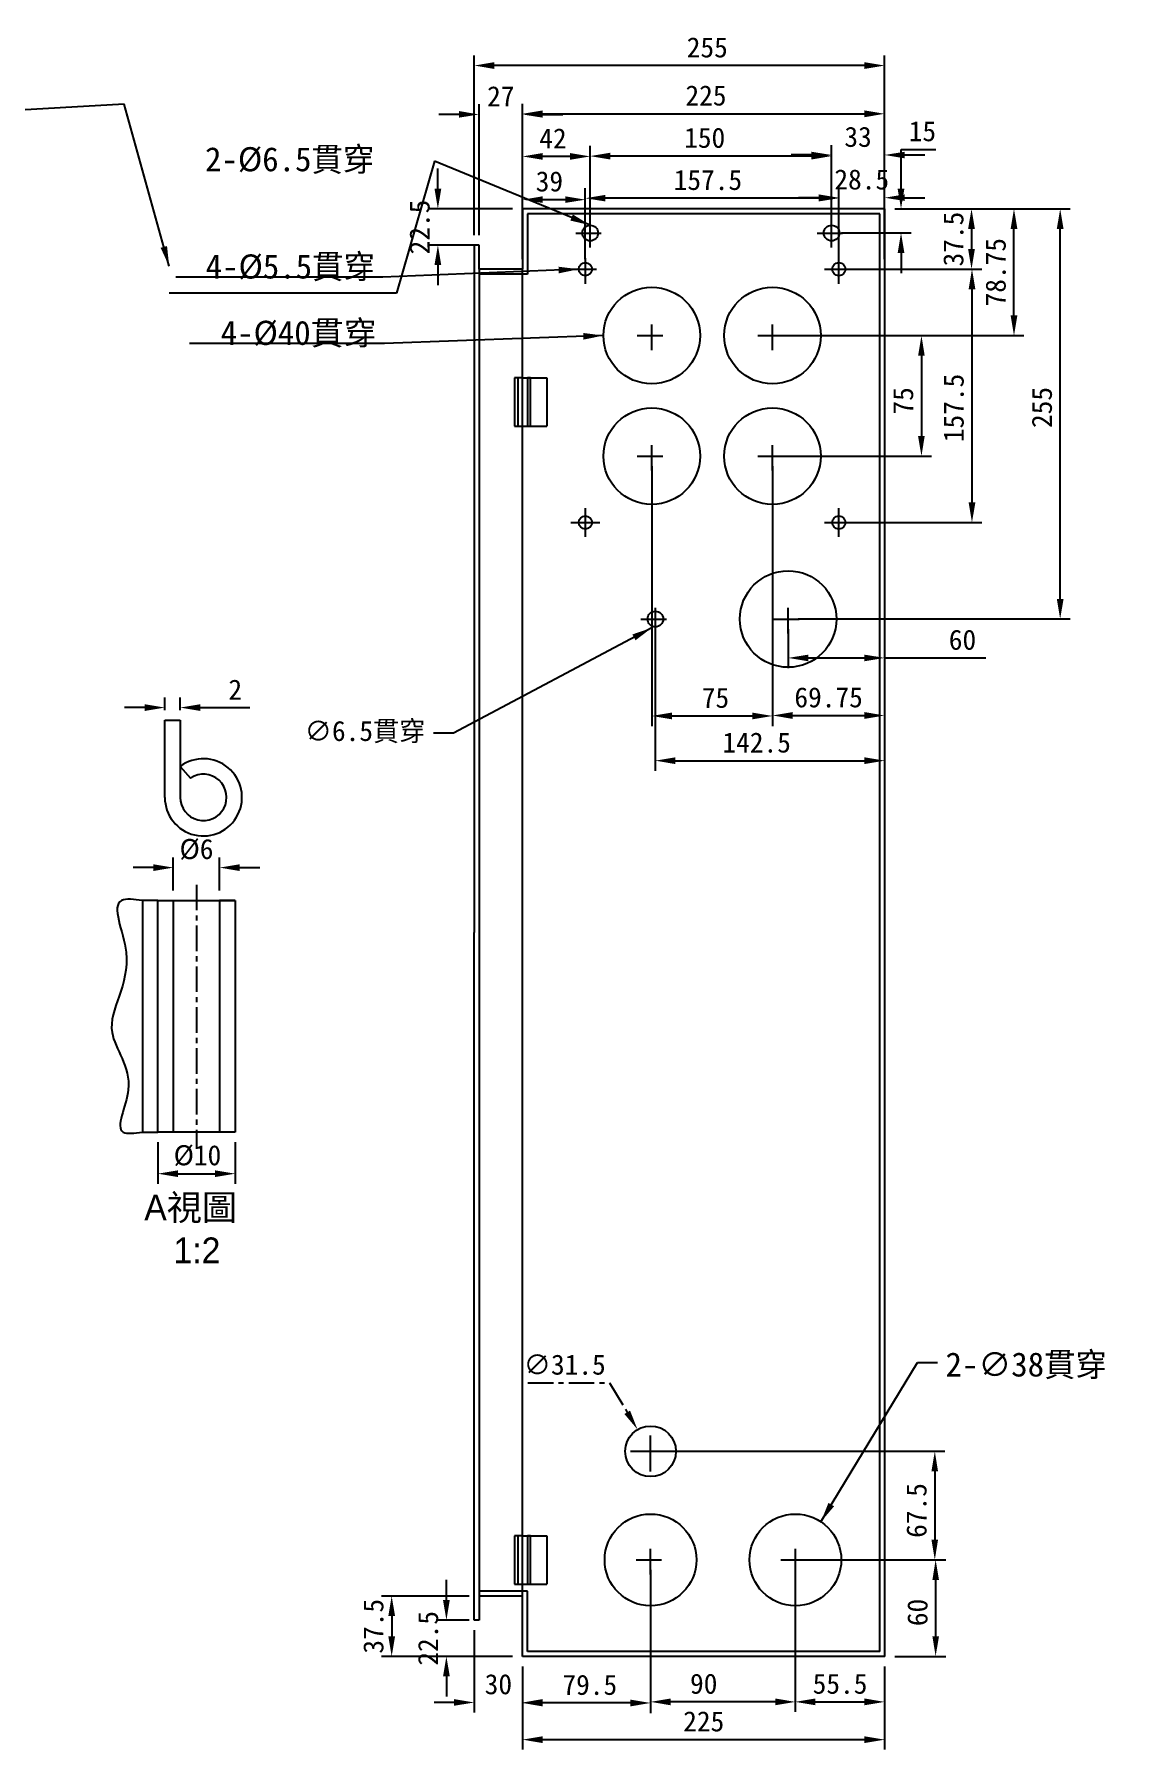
# Model space of a CAD drawing. Header units: millimetres. Extents: x -1656 to 3360, y 254 to 1841.
# Drawn here: x 2675 to 3360, y 269 to 1335 of the extents above; entities that cross this region are included whole.
import ezdxf

# ---------------------------------------------------------------- set-up
doc = ezdxf.new("R2010")
doc.units = ezdxf.units.MM
doc.header["$LTSCALE"] = 0.5
doc.header["$PDMODE"] = 3
doc.linetypes.add('CENTER', pattern=[50.8, 31.75, -6.35, 6.35, -6.35])
for name, color, linetype in [('CEN', 2, 'CENTER'), ('DIM', 1, 'Continuous'), ('STR', 4, 'Continuous'), ('TXT', 3, 'Continuous')]:
    doc.layers.add(name, color=color, linetype=linetype)
doc.dimstyles.new('ISO-25-A', dxfattribs={"dimscale": 0, "dimtxt": 2.5, "dimasz": 2.5, "dimexe": 1.25, "dimexo": 1.25, "dimgap": 1, "dimtad": 1, "dimtoh": 1, "dimdsep": 46, "dimtxsty": 'Standard', "dimcen": 2.5, "dimclrt": 7, "dimadec": 1, "dimazin": 2, "dimtfac": 1, "dimtofl": 0, "dimtmove": 0, "dimatfit": 3, "dimfxl": 1, "dimarcsym": 0})

# ---------------------------------------------------------------- blocks, each defined once
blk = doc.blocks.new('*D91')
at = {"layer": 'Defpoints', "color": 0, "transparency": 16777216}
for p in [(3203.2, 1233.5), (3174.7, 1189.1), (3203.2, 1189.1)]:
    blk.add_point(p, dxfattribs=at)
at = {"layer": 'DIM', "color": 0, "lineweight": -2, "transparency": 16777216}
for p, q in [((3174.7, 1195.3), (3174.7, 1239.8)), ((3203.2, 1195.3), (3203.2, 1239.8)), ((3162.2, 1233.5), (3149.7, 1233.5)), ((3215.7, 1233.5), (3228.2, 1233.5))]:
    blk.add_line(p, q, dxfattribs=at)
at = {"layer": 'DIM', "color": 0, "transparency": 16777216}
for points in [[(3162.2, 1235.6), (3162.2, 1231.5), (3174.7, 1233.5)], [(3215.7, 1235.6), (3215.7, 1231.5), (3203.2, 1233.5)]]:
    blk.add_solid(points, dxfattribs=at)
at = {"layer": 'DIM', "color": 7, "transparency": 16777216, "insert": (3189, 1244.8), "char_height": 12.5, "attachment_point": 5}
blk.add_mtext('28.5', dxfattribs=at)
blk = doc.blocks.new('*D92')
at = {"layer": 'Defpoints', "color": 0, "transparency": 16777216}
for p in [(3017.2, 1233.2), (3017.2, 1189.1), (3174.7, 1189.1)]:
    blk.add_point(p, dxfattribs=at)
at = {"layer": 'DIM', "color": 0, "lineweight": -2, "transparency": 16777216}
for p, q in [((3017.2, 1195.3), (3017.2, 1239.5)), ((3174.7, 1195.3), (3174.7, 1239.5)), ((3162.2, 1233.2), (3029.7, 1233.2))]:
    blk.add_line(p, q, dxfattribs=at)
at = {"layer": 'DIM', "color": 0, "transparency": 16777216}
for points in [[(3029.7, 1235.3), (3029.7, 1231.2), (3017.2, 1233.2)], [(3162.2, 1235.3), (3162.2, 1231.2), (3174.7, 1233.2)]]:
    blk.add_solid(points, dxfattribs=at)
at = {"layer": 'DIM', "color": 7, "transparency": 16777216, "insert": (3093.4, 1244.5), "char_height": 12.5, "attachment_point": 5}
blk.add_mtext('157.5', dxfattribs=at)
blk = doc.blocks.new('*D93')
at = {"layer": 'Defpoints', "color": 0, "transparency": 16777216}
for p in [(2978.2, 1232.3), (2978.2, 1189.1), (3017.2, 1189.1)]:
    blk.add_point(p, dxfattribs=at)
at = {"layer": 'DIM', "color": 0, "lineweight": -2, "transparency": 16777216}
for p, q in [((2978.2, 1195.3), (2978.2, 1238.6)), ((3017.2, 1195.3), (3017.2, 1238.6)), ((3004.7, 1232.3), (2990.7, 1232.3))]:
    blk.add_line(p, q, dxfattribs=at)
at = {"layer": 'DIM', "color": 0, "transparency": 16777216}
for points in [[(2990.7, 1234.4), (2990.7, 1230.3), (2978.2, 1232.3)], [(3004.7, 1234.4), (3004.7, 1230.3), (3017.2, 1232.3)]]:
    blk.add_solid(points, dxfattribs=at)
at = {"layer": 'DIM', "color": 7, "transparency": 16777216, "insert": (2994.9, 1243.6), "char_height": 12.5, "attachment_point": 5}
blk.add_mtext('39', dxfattribs=at)
blk = doc.blocks.new('*D94')
at = {"layer": 'Defpoints', "color": 0, "transparency": 16777216}
for p in [(3203.2, 1260.1), (3170.2, 1211.6), (3203.2, 1211.6)]:
    blk.add_point(p, dxfattribs=at)
at = {"layer": 'DIM', "color": 0, "lineweight": -2, "transparency": 16777216}
for p, q in [((3157.7, 1260.1), (3145.2, 1260.1)), ((3170.2, 1217.8), (3170.2, 1266.3)), ((3203.2, 1217.8), (3203.2, 1266.3)), ((3215.7, 1260.1), (3228.2, 1260.1))]:
    blk.add_line(p, q, dxfattribs=at)
at = {"layer": 'DIM', "color": 0, "transparency": 16777216}
for points in [[(3157.7, 1262.1), (3157.7, 1258), (3170.2, 1260.1)], [(3215.7, 1262.1), (3215.7, 1258), (3203.2, 1260.1)]]:
    blk.add_solid(points, dxfattribs=at)
at = {"layer": 'DIM', "color": 7, "transparency": 16777216, "insert": (3186.7, 1271.3), "char_height": 12.5, "attachment_point": 5}
blk.add_mtext('33', dxfattribs=at)
blk = doc.blocks.new('*D95')
at = {"layer": 'Defpoints', "color": 0, "transparency": 16777216}
for p in [(3020.2, 1259.4), (3020.2, 1211.6), (3170.2, 1211.6)]:
    blk.add_point(p, dxfattribs=at)
at = {"layer": 'DIM', "color": 0, "lineweight": -2, "transparency": 16777216}
for p, q in [((3020.2, 1217.8), (3020.2, 1265.7)), ((3157.7, 1259.4), (3032.7, 1259.4)), ((3170.2, 1217.8), (3170.2, 1265.7))]:
    blk.add_line(p, q, dxfattribs=at)
at = {"layer": 'DIM', "color": 0, "transparency": 16777216}
for points in [[(3032.7, 1261.5), (3032.7, 1257.3), (3020.2, 1259.4)], [(3157.7, 1261.5), (3157.7, 1257.3), (3170.2, 1259.4)]]:
    blk.add_solid(points, dxfattribs=at)
at = {"layer": 'DIM', "color": 7, "transparency": 16777216, "insert": (3091.4, 1270.7), "char_height": 12.5, "attachment_point": 5}
blk.add_mtext('150', dxfattribs=at)
blk = doc.blocks.new('*D64')
at = {"layer": 'Defpoints', "color": 0, "transparency": 16777216}
for p in [(2978.2, 1259.2), (2978.2, 1211.6), (3020.2, 1211.6)]:
    blk.add_point(p, dxfattribs=at)
at = {"layer": 'DIM', "color": 0, "lineweight": -2, "transparency": 16777216}
for p, q in [((2978.2, 1217.8), (2978.2, 1265.4)), ((3007.7, 1259.2), (2990.7, 1259.2)), ((3020.2, 1217.8), (3020.2, 1265.4))]:
    blk.add_line(p, q, dxfattribs=at)
at = {"layer": 'DIM', "color": 0, "transparency": 16777216}
for points in [[(2990.7, 1261.3), (2990.7, 1257.1), (2978.2, 1259.2)], [(3007.7, 1261.3), (3007.7, 1257.1), (3020.2, 1259.2)]]:
    blk.add_solid(points, dxfattribs=at)
at = {"layer": 'DIM', "color": 7, "transparency": 16777216, "insert": (2997.1, 1270.4), "char_height": 12.5, "attachment_point": 5}
blk.add_mtext('42', dxfattribs=at)
blk = doc.blocks.new('*D96')
at = {"layer": 'Defpoints', "color": 0, "transparency": 16777216}
for p in [(3203.2, 1285.7), (2978.2, 1226.6), (3203.2, 1226.6)]:
    blk.add_point(p, dxfattribs=at)
at = {"layer": 'DIM', "color": 0, "lineweight": -2, "transparency": 16777216}
for p, q in [((2978.2, 1232.8), (2978.2, 1292)), ((3203.2, 1232.8), (3203.2, 1292)), ((2990.7, 1285.7), (3190.7, 1285.7))]:
    blk.add_line(p, q, dxfattribs=at)
at = {"layer": 'DIM', "color": 0, "transparency": 16777216}
for points in [[(2990.7, 1287.8), (2990.7, 1283.6), (2978.2, 1285.7)], [(3190.7, 1287.8), (3190.7, 1283.6), (3203.2, 1285.7)]]:
    blk.add_solid(points, dxfattribs=at)
at = {"layer": 'DIM', "color": 7, "transparency": 16777216, "insert": (3092.2, 1297), "char_height": 12.5, "attachment_point": 5}
blk.add_mtext('225', dxfattribs=at)
blk = doc.blocks.new('*D97')
at = {"layer": 'Defpoints', "color": 0, "transparency": 16777216}
for p in [(2978.2, 1285.3), (2978.2, 1226.6), (2951.2, 1204.1)]:
    blk.add_point(p, dxfattribs=at)
at = {"layer": 'DIM', "color": 0, "lineweight": -2, "transparency": 16777216}
for p, q in [((2951.2, 1210.3), (2951.2, 1291.6)), ((2978.2, 1232.8), (2978.2, 1291.6)), ((2938.7, 1285.3), (2926.2, 1285.3)), ((2990.7, 1285.3), (3003.2, 1285.3))]:
    blk.add_line(p, q, dxfattribs=at)
at = {"layer": 'DIM', "color": 0, "transparency": 16777216}
for points in [[(2938.7, 1287.4), (2938.7, 1283.3), (2951.2, 1285.3)], [(2990.7, 1287.4), (2990.7, 1283.3), (2978.2, 1285.3)]]:
    blk.add_solid(points, dxfattribs=at)
at = {"layer": 'DIM', "color": 7, "transparency": 16777216, "insert": (2964.7, 1296.6), "char_height": 12.5, "attachment_point": 5}
blk.add_mtext('27', dxfattribs=at)
blk = doc.blocks.new('*D65')
at = {"layer": 'Defpoints', "color": 0, "transparency": 16777216}
for p in [(2978.2, 1226.6), (2925.6, 1204.1), (2954.3, 1204.1)]:
    blk.add_point(p, dxfattribs=at)
at = {"layer": 'DIM', "color": 0, "lineweight": -2, "transparency": 16777216}
for p, q in [((2925.6, 1239.1), (2925.6, 1251.6)), ((2972, 1226.6), (2919.3, 1226.6)), ((2948, 1204.1), (2919.3, 1204.1)), ((2925.6, 1191.6), (2925.6, 1179.1))]:
    blk.add_line(p, q, dxfattribs=at)
at = {"layer": 'DIM', "color": 0, "transparency": 16777216}
for points in [[(2923.5, 1239.1), (2927.7, 1239.1), (2925.6, 1226.6)], [(2923.5, 1191.6), (2927.7, 1191.6), (2925.6, 1204.1)]]:
    blk.add_solid(points, dxfattribs=at)
at = {"layer": 'DIM', "color": 7, "transparency": 16777216, "insert": (2914.3, 1215.3), "char_height": 12.5, "attachment_point": 5, "rotation": 90}
blk.add_mtext('22.5', dxfattribs=at)
blk = doc.blocks.new('*D66')
at = {"layer": 'Defpoints', "color": 0, "transparency": 16777216}
for p in [(3203.2, 1226.6), (3213.4, 1226.6), (3170.2, 1211.6)]:
    blk.add_point(p, dxfattribs=at)
at = {"layer": 'DIM', "color": 0, "lineweight": -2, "transparency": 16777216}
for p, q in [((3213.4, 1239.1), (3213.4, 1263.5)), ((3213.4, 1263.5), (3235.1, 1263.5)), ((3209.5, 1226.6), (3219.6, 1226.6)), ((3176.5, 1211.6), (3219.6, 1211.6)), ((3213.4, 1199.1), (3213.4, 1186.6))]:
    blk.add_line(p, q, dxfattribs=at)
at = {"layer": 'DIM', "color": 0, "transparency": 16777216}
for points in [[(3211.3, 1239.1), (3215.5, 1239.1), (3213.4, 1226.6)], [(3211.3, 1199.1), (3215.5, 1199.1), (3213.4, 1211.6)]]:
    blk.add_solid(points, dxfattribs=at)
at = {"layer": 'DIM', "color": 7, "transparency": 16777216, "insert": (3226.7, 1274.8), "char_height": 12.5, "attachment_point": 5}
blk.add_mtext('15', dxfattribs=at)
blk = doc.blocks.new('*D67')
at = {"layer": 'Defpoints', "color": 0, "transparency": 16777216}
for p in [(3203.2, 1226.6), (3174.7, 1189.1), (3257.2, 1189.1)]:
    blk.add_point(p, dxfattribs=at)
at = {"layer": 'DIM', "color": 0, "lineweight": -2, "transparency": 16777216}
for p, q in [((3209.5, 1226.6), (3263.5, 1226.6)), ((3257.2, 1214.1), (3257.2, 1201.6)), ((3181, 1189.1), (3263.5, 1189.1))]:
    blk.add_line(p, q, dxfattribs=at)
at = {"layer": 'DIM', "color": 0, "transparency": 16777216}
for points in [[(3255.1, 1214.1), (3259.3, 1214.1), (3257.2, 1226.6)], [(3255.1, 1201.6), (3259.3, 1201.6), (3257.2, 1189.1)]]:
    blk.add_solid(points, dxfattribs=at)
at = {"layer": 'DIM', "color": 7, "transparency": 16777216, "insert": (3246, 1207.8), "char_height": 12.5, "attachment_point": 5, "rotation": 90}
blk.add_mtext('37.5', dxfattribs=at)
blk = doc.blocks.new('*D98')
at = {"layer": 'Defpoints', "color": 0, "transparency": 16777216}
for p in [(3203.2, 1226.6), (3283.6, 1226.6), (3133.5, 1147.8)]:
    blk.add_point(p, dxfattribs=at)
at = {"layer": 'DIM', "color": 0, "lineweight": -2, "transparency": 16777216}
for p, q in [((3209.5, 1226.6), (3289.8, 1226.6)), ((3283.6, 1160.3), (3283.6, 1214.1)), ((3139.7, 1147.8), (3289.8, 1147.8))]:
    blk.add_line(p, q, dxfattribs=at)
at = {"layer": 'DIM', "color": 0, "transparency": 16777216}
for points in [[(3281.5, 1214.1), (3285.7, 1214.1), (3283.6, 1226.6)], [(3281.5, 1160.3), (3285.7, 1160.3), (3283.6, 1147.8)]]:
    blk.add_solid(points, dxfattribs=at)
at = {"layer": 'DIM', "color": 7, "transparency": 16777216, "insert": (3272.3, 1187.2), "char_height": 12.5, "attachment_point": 5, "rotation": 90}
blk.add_mtext('78.75', dxfattribs=at)
blk = doc.blocks.new('*D99')
at = {"layer": 'Defpoints', "color": 0, "transparency": 16777216}
for p in [(3174.7, 1189.1), (3174.7, 1031.6), (3257.5, 1031.6)]:
    blk.add_point(p, dxfattribs=at)
at = {"layer": 'DIM', "color": 0, "lineweight": -2, "transparency": 16777216}
for p, q in [((3181, 1189.1), (3263.7, 1189.1)), ((3257.5, 1176.6), (3257.5, 1044.1)), ((3181, 1031.6), (3263.7, 1031.6))]:
    blk.add_line(p, q, dxfattribs=at)
at = {"layer": 'DIM', "color": 0, "transparency": 16777216}
for points in [[(3255.4, 1176.6), (3259.6, 1176.6), (3257.5, 1189.1)], [(3255.4, 1044.1), (3259.6, 1044.1), (3257.5, 1031.6)]]:
    blk.add_solid(points, dxfattribs=at)
at = {"layer": 'DIM', "color": 7, "transparency": 16777216, "insert": (3246.2, 1102.8), "char_height": 12.5, "attachment_point": 5, "rotation": 90}
blk.add_mtext('157.5', dxfattribs=at)
blk = doc.blocks.new('*D100')
at = {"layer": 'Defpoints', "color": 0, "transparency": 16777216}
for p in [(3203.2, 1226.6), (3312.3, 1226.6), (3143.2, 971.6)]:
    blk.add_point(p, dxfattribs=at)
at = {"layer": 'DIM', "color": 0, "lineweight": -2, "transparency": 16777216}
for p, q in [((3209.5, 1226.6), (3318.5, 1226.6)), ((3312.3, 984.1), (3312.3, 1214.1)), ((3149.5, 971.6), (3318.5, 971.6))]:
    blk.add_line(p, q, dxfattribs=at)
at = {"layer": 'DIM', "color": 0, "transparency": 16777216}
for points in [[(3310.2, 1214.1), (3314.4, 1214.1), (3312.3, 1226.6)], [(3310.2, 984.1), (3314.4, 984.1), (3312.3, 971.6)]]:
    blk.add_solid(points, dxfattribs=at)
at = {"layer": 'DIM', "color": 7, "transparency": 16777216, "insert": (3301, 1103.1), "char_height": 12.5, "attachment_point": 5, "rotation": 90}
blk.add_mtext('255', dxfattribs=at)
blk = doc.blocks.new('*D101')
at = {"layer": 'Defpoints', "color": 0, "transparency": 16777216}
for p in [(3133.5, 1147.8), (3133.5, 1072.8), (3226.1, 1072.8)]:
    blk.add_point(p, dxfattribs=at)
at = {"layer": 'DIM', "color": 0, "lineweight": -2, "transparency": 16777216}
for p, q in [((3139.7, 1147.8), (3232.3, 1147.8)), ((3226.1, 1135.3), (3226.1, 1085.3)), ((3139.7, 1072.8), (3232.3, 1072.8))]:
    blk.add_line(p, q, dxfattribs=at)
at = {"layer": 'DIM', "color": 0, "transparency": 16777216}
for points in [[(3224, 1135.3), (3228.1, 1135.3), (3226.1, 1147.8)], [(3224, 1085.3), (3228.1, 1085.3), (3226.1, 1072.8)]]:
    blk.add_solid(points, dxfattribs=at)
at = {"layer": 'DIM', "color": 7, "transparency": 16777216, "insert": (3214.8, 1107.2), "char_height": 12.5, "attachment_point": 5, "rotation": 90}
blk.add_mtext('75', dxfattribs=at)
blk = doc.blocks.new('*D102')
at = {"layer": 'Defpoints', "color": 0, "transparency": 16777216}
for p in [(3058.5, 1072.8), (3133.5, 1072.8), (3133.5, 911.3)]:
    blk.add_point(p, dxfattribs=at)
at = {"layer": 'DIM', "color": 0, "lineweight": -2, "transparency": 16777216}
for p, q in [((3058.5, 1066.6), (3058.5, 905)), ((3133.5, 1066.6), (3133.5, 905)), ((3071, 911.3), (3121, 911.3))]:
    blk.add_line(p, q, dxfattribs=at)
at = {"layer": 'DIM', "color": 0, "transparency": 16777216}
for points in [[(3071, 913.4), (3071, 909.2), (3058.5, 911.3)], [(3121, 913.4), (3121, 909.2), (3133.5, 911.3)]]:
    blk.add_solid(points, dxfattribs=at)
at = {"layer": 'DIM', "color": 7, "transparency": 16777216, "insert": (3098.1, 922.5), "char_height": 12.5, "attachment_point": 5}
blk.add_mtext('75', dxfattribs=at)
blk = doc.blocks.new('*D68')
at = {"layer": 'Defpoints', "color": 0, "transparency": 16777216}
for p in [(3133.5, 1072.8), (3203.2, 1072.8), (3203.2, 911.6)]:
    blk.add_point(p, dxfattribs=at)
at = {"layer": 'DIM', "color": 0, "lineweight": -2, "transparency": 16777216}
for p, q in [((3133.5, 1066.6), (3133.5, 905.3)), ((3203.2, 1066.6), (3203.2, 905.3)), ((3146, 911.6), (3190.7, 911.6))]:
    blk.add_line(p, q, dxfattribs=at)
at = {"layer": 'DIM', "color": 0, "transparency": 16777216}
for points in [[(3146, 913.7), (3146, 909.5), (3133.5, 911.6)], [(3190.7, 913.7), (3190.7, 909.5), (3203.2, 911.6)]]:
    blk.add_solid(points, dxfattribs=at)
at = {"layer": 'DIM', "color": 7, "transparency": 16777216, "insert": (3168.4, 922.8), "char_height": 12.5, "attachment_point": 5}
blk.add_mtext('69.75', dxfattribs=at)
blk = doc.blocks.new('*D103')
at = {"layer": 'Defpoints', "color": 0, "transparency": 16777216}
for p in [(3060.7, 971.6), (3203.2, 971.6), (3203.2, 883.5)]:
    blk.add_point(p, dxfattribs=at)
at = {"layer": 'DIM', "color": 0, "lineweight": -2, "transparency": 16777216}
for p, q in [((3060.7, 965.3), (3060.7, 877.2)), ((3203.2, 965.3), (3203.2, 877.2)), ((3073.2, 883.5), (3190.7, 883.5))]:
    blk.add_line(p, q, dxfattribs=at)
at = {"layer": 'DIM', "color": 0, "transparency": 16777216}
for points in [[(3073.2, 885.6), (3073.2, 881.4), (3060.7, 883.5)], [(3190.7, 885.6), (3190.7, 881.4), (3203.2, 883.5)]]:
    blk.add_solid(points, dxfattribs=at)
at = {"layer": 'DIM', "color": 7, "transparency": 16777216, "insert": (3123.7, 894.7), "char_height": 12.5, "attachment_point": 5}
blk.add_mtext('142.5', dxfattribs=at)
blk = doc.blocks.new('*D69')
at = {"layer": 'Defpoints', "color": 0, "transparency": 16777216}
for p in [(3143.2, 971.6), (3203.2, 971.6), (3203.2, 947.4)]:
    blk.add_point(p, dxfattribs=at)
at = {"layer": 'DIM', "color": 0, "lineweight": -2, "transparency": 16777216}
for p, q in [((3143.2, 965.3), (3143.2, 941.1)), ((3203.2, 965.3), (3203.2, 941.1)), ((3155.7, 947.4), (3190.7, 947.4)), ((3203.2, 947.4), (3266, 947.4))]:
    blk.add_line(p, q, dxfattribs=at)
at = {"layer": 'DIM', "color": 0, "transparency": 16777216}
for points in [[(3155.7, 949.4), (3155.7, 945.3), (3143.2, 947.4)], [(3190.7, 949.4), (3190.7, 945.3), (3203.2, 947.4)]]:
    blk.add_solid(points, dxfattribs=at)
at = {"layer": 'DIM', "color": 7, "transparency": 16777216, "insert": (3251.6, 958.6), "char_height": 12.5, "attachment_point": 5}
blk.add_mtext('60', dxfattribs=at)
blk = doc.blocks.new('*D104')
at = {"layer": 'Defpoints', "color": 0, "transparency": 16777216}
for p in [(3147.7, 386.6), (3203.2, 326.6), (3203.2, 298.3)]:
    blk.add_point(p, dxfattribs=at)
at = {"layer": 'DIM', "color": 0, "lineweight": -2, "transparency": 16777216}
for p, q in [((3147.7, 380.3), (3147.7, 292)), ((3203.2, 320.3), (3203.2, 292)), ((3160.2, 298.3), (3190.7, 298.3))]:
    blk.add_line(p, q, dxfattribs=at)
at = {"layer": 'DIM', "color": 0, "transparency": 16777216}
for points in [[(3160.2, 300.4), (3160.2, 296.2), (3147.7, 298.3)], [(3190.7, 300.4), (3190.7, 296.2), (3203.2, 298.3)]]:
    blk.add_solid(points, dxfattribs=at)
at = {"layer": 'DIM', "color": 7, "transparency": 16777216, "insert": (3175.5, 309.5), "char_height": 12.5, "attachment_point": 5}
blk.add_mtext('55.5', dxfattribs=at)
blk = doc.blocks.new('*D105')
at = {"layer": 'Defpoints', "color": 0, "transparency": 16777216}
for p in [(3057.7, 386.6), (3147.7, 386.6), (3057.7, 298.3)]:
    blk.add_point(p, dxfattribs=at)
at = {"layer": 'DIM', "color": 0, "lineweight": -2, "transparency": 16777216}
for p, q in [((3057.7, 380.3), (3057.7, 292)), ((3147.7, 380.3), (3147.7, 292)), ((3135.2, 298.3), (3070.2, 298.3))]:
    blk.add_line(p, q, dxfattribs=at)
at = {"layer": 'DIM', "color": 0, "transparency": 16777216}
for points in [[(3070.2, 300.4), (3070.2, 296.2), (3057.7, 298.3)], [(3135.2, 300.4), (3135.2, 296.2), (3147.7, 298.3)]]:
    blk.add_solid(points, dxfattribs=at)
at = {"layer": 'DIM', "color": 7, "transparency": 16777216, "insert": (3090.8, 309.5), "char_height": 12.5, "attachment_point": 5}
blk.add_mtext('90', dxfattribs=at)
blk = doc.blocks.new('*D106')
at = {"layer": 'Defpoints', "color": 0, "transparency": 16777216}
for p in [(3057.7, 386.6), (2978.2, 326.6), (2978.2, 297.6)]:
    blk.add_point(p, dxfattribs=at)
at = {"layer": 'DIM', "color": 0, "lineweight": -2, "transparency": 16777216}
for p, q in [((3057.7, 380.3), (3057.7, 291.3)), ((2978.2, 320.3), (2978.2, 291.3)), ((3045.2, 297.6), (2990.7, 297.6))]:
    blk.add_line(p, q, dxfattribs=at)
at = {"layer": 'DIM', "color": 0, "transparency": 16777216}
for points in [[(2990.7, 299.7), (2990.7, 295.5), (2978.2, 297.6)], [(3045.2, 299.7), (3045.2, 295.5), (3057.7, 297.6)]]:
    blk.add_solid(points, dxfattribs=at)
at = {"layer": 'DIM', "color": 7, "transparency": 16777216, "insert": (3020, 308.8), "char_height": 12.5, "attachment_point": 5}
blk.add_mtext('79.5', dxfattribs=at)
blk = doc.blocks.new('*D70')
at = {"layer": 'Defpoints', "color": 0, "transparency": 16777216}
for p in [(2978.2, 326.6), (3203.2, 326.6), (3203.2, 274.8)]:
    blk.add_point(p, dxfattribs=at)
at = {"layer": 'DIM', "color": 0, "lineweight": -2, "transparency": 16777216}
for p, q in [((2978.2, 320.3), (2978.2, 268.6)), ((3203.2, 320.3), (3203.2, 268.6)), ((2990.7, 274.8), (3190.7, 274.8))]:
    blk.add_line(p, q, dxfattribs=at)
at = {"layer": 'DIM', "color": 0, "transparency": 16777216}
for points in [[(2990.7, 276.9), (2990.7, 272.7), (2978.2, 274.8)], [(3190.7, 276.9), (3190.7, 272.7), (3203.2, 274.8)]]:
    blk.add_solid(points, dxfattribs=at)
at = {"layer": 'DIM', "color": 7, "transparency": 16777216, "insert": (3090.8, 286.1), "char_height": 12.5, "attachment_point": 5}
blk.add_mtext('225', dxfattribs=at)
blk = doc.blocks.new('*D107')
at = {"layer": 'Defpoints', "color": 0, "transparency": 16777216}
for p in [(2948.2, 1315.7), (3203.2, 1226.6), (2948.2, 1204.1)]:
    blk.add_point(p, dxfattribs=at)
at = {"layer": 'DIM', "color": 0, "lineweight": -2, "transparency": 16777216}
for p, q in [((2948.2, 1210.3), (2948.2, 1321.9)), ((3190.7, 1315.7), (2960.7, 1315.7)), ((3203.2, 1232.8), (3203.2, 1321.9))]:
    blk.add_line(p, q, dxfattribs=at)
at = {"layer": 'DIM', "color": 0, "transparency": 16777216}
for points in [[(2960.7, 1317.8), (2960.7, 1313.6), (2948.2, 1315.7)], [(3190.7, 1317.8), (3190.7, 1313.6), (3203.2, 1315.7)]]:
    blk.add_solid(points, dxfattribs=at)
at = {"layer": 'DIM', "color": 7, "transparency": 16777216, "insert": (3093, 1326.9), "char_height": 12.5, "attachment_point": 5}
blk.add_mtext('255', dxfattribs=at)
blk = doc.blocks.new('*D108')
at = {"layer": 'Defpoints', "color": 0, "transparency": 16777216}
for p in [(2951.2, 349.1), (2930.9, 326.6), (2978.2, 326.6)]:
    blk.add_point(p, dxfattribs=at)
at = {"layer": 'DIM', "color": 0, "lineweight": -2, "transparency": 16777216}
for p, q in [((2930.9, 361.6), (2930.9, 374.1)), ((2945, 349.1), (2924.6, 349.1)), ((2972, 326.6), (2924.6, 326.6)), ((2930.9, 314.1), (2930.9, 301.6))]:
    blk.add_line(p, q, dxfattribs=at)
at = {"layer": 'DIM', "color": 0, "transparency": 16777216}
for points in [[(2928.8, 361.6), (2933, 361.6), (2930.9, 349.1)], [(2928.8, 314.1), (2933, 314.1), (2930.9, 326.6)]]:
    blk.add_solid(points, dxfattribs=at)
at = {"layer": 'DIM', "color": 7, "transparency": 16777216, "insert": (2919.6, 337.8), "char_height": 12.5, "attachment_point": 5, "rotation": 90}
blk.add_mtext('22.5', dxfattribs=at)
blk = doc.blocks.new('*D109')
at = {"layer": 'Defpoints', "color": 0, "transparency": 16777216}
for p in [(2951.2, 364.1), (2896.9, 326.6), (2978.2, 326.6)]:
    blk.add_point(p, dxfattribs=at)
at = {"layer": 'DIM', "color": 0, "lineweight": -2, "transparency": 16777216}
for p, q in [((2945, 364.1), (2890.6, 364.1)), ((2896.9, 351.6), (2896.9, 339.1)), ((2972, 326.6), (2890.6, 326.6))]:
    blk.add_line(p, q, dxfattribs=at)
at = {"layer": 'DIM', "color": 0, "transparency": 16777216}
for points in [[(2894.8, 351.6), (2899, 351.6), (2896.9, 364.1)], [(2894.8, 339.1), (2899, 339.1), (2896.9, 326.6)]]:
    blk.add_solid(points, dxfattribs=at)
at = {"layer": 'DIM', "color": 7, "transparency": 16777216, "insert": (2885.6, 345.3), "char_height": 12.5, "attachment_point": 5, "rotation": 90}
blk.add_mtext('37.5', dxfattribs=at)
blk = doc.blocks.new('*D110')
at = {"layer": 'Defpoints', "color": 0, "transparency": 16777216}
for p in [(2948.2, 349.1), (2978.2, 326.6), (2978.2, 297.9)]:
    blk.add_point(p, dxfattribs=at)
at = {"layer": 'DIM', "color": 0, "lineweight": -2, "transparency": 16777216}
for p, q in [((2948.2, 342.8), (2948.2, 291.7)), ((2978.2, 320.3), (2978.2, 291.7)), ((2935.7, 297.9), (2923.2, 297.9)), ((2990.7, 297.9), (3003.2, 297.9))]:
    blk.add_line(p, q, dxfattribs=at)
at = {"layer": 'DIM', "color": 0, "transparency": 16777216}
for points in [[(2935.7, 300), (2935.7, 295.9), (2948.2, 297.9)], [(2990.7, 300), (2990.7, 295.9), (2978.2, 297.9)]]:
    blk.add_solid(points, dxfattribs=at)
at = {"layer": 'DIM', "color": 7, "transparency": 16777216, "insert": (2963.2, 309.2), "char_height": 12.5, "attachment_point": 5}
blk.add_mtext('30', dxfattribs=at)
blk = doc.blocks.new('*D71')
at = {"layer": 'Defpoints', "color": 0, "transparency": 16777216}
for p in [(3147.7, 386.6), (3203.2, 326.6), (3234.9, 326.6)]:
    blk.add_point(p, dxfattribs=at)
at = {"layer": 'DIM', "color": 0, "lineweight": -2, "transparency": 16777216}
for p, q in [((3154, 386.6), (3241.2, 386.6)), ((3234.9, 374.1), (3234.9, 339.1)), ((3209.5, 326.6), (3241.2, 326.6))]:
    blk.add_line(p, q, dxfattribs=at)
at = {"layer": 'DIM', "color": 0, "transparency": 16777216}
for points in [[(3232.9, 374.1), (3237, 374.1), (3234.9, 386.6)], [(3232.9, 339.1), (3237, 339.1), (3234.9, 326.6)]]:
    blk.add_solid(points, dxfattribs=at)
at = {"layer": 'DIM', "color": 7, "transparency": 16777216, "insert": (3223.7, 353.9), "char_height": 12.5, "attachment_point": 5, "rotation": 90}
blk.add_mtext('60', dxfattribs=at)
blk = doc.blocks.new('*D111')
at = {"layer": 'Defpoints', "color": 0, "transparency": 16777216}
for p in [(3057.7, 454.1), (3147.7, 386.6), (3234.4, 386.6)]:
    blk.add_point(p, dxfattribs=at)
at = {"layer": 'DIM', "color": 0, "lineweight": -2, "transparency": 16777216}
for p, q in [((3064, 454.1), (3240.6, 454.1)), ((3234.4, 441.6), (3234.4, 399.1)), ((3154, 386.6), (3240.6, 386.6))]:
    blk.add_line(p, q, dxfattribs=at)
at = {"layer": 'DIM', "color": 0, "transparency": 16777216}
for points in [[(3232.3, 441.6), (3236.4, 441.6), (3234.4, 454.1)], [(3232.3, 399.1), (3236.4, 399.1), (3234.4, 386.6)]]:
    blk.add_solid(points, dxfattribs=at)
at = {"layer": 'DIM', "color": 7, "transparency": 16777216, "insert": (3223.1, 417.3), "char_height": 12.5, "attachment_point": 5, "rotation": 90}
blk.add_mtext('67.5', dxfattribs=at)
blk = doc.blocks.new('*D72')
at = {"layer": 'Defpoints', "color": 0, "transparency": 16777216}
for p in [(2790, 817), (2761.2, 796.6), (2790, 796.6)]:
    blk.add_point(p, dxfattribs=at)
at = {"layer": 'DIM', "color": 0, "lineweight": -2, "transparency": 16777216}
for p, q in [((2761.2, 802.8), (2761.2, 823.3)), ((2790, 802.8), (2790, 823.3)), ((2748.7, 817), (2736.2, 817)), ((2802.5, 817), (2815, 817))]:
    blk.add_line(p, q, dxfattribs=at)
at = {"layer": 'DIM', "color": 0, "transparency": 16777216}
for points in [[(2748.7, 819.1), (2748.7, 814.9), (2761.2, 817)], [(2802.5, 819.1), (2802.5, 814.9), (2790, 817)]]:
    blk.add_solid(points, dxfattribs=at)
at = {"layer": 'DIM', "color": 7, "transparency": 16777216, "insert": (2775.6, 828.3), "char_height": 12.5, "attachment_point": 5}
blk.add_mtext('%%C6', dxfattribs=at)
blk = doc.blocks.new('*D73')
at = {"layer": 'Defpoints', "color": 0, "transparency": 16777216}
for p in [(2751.6, 652.6), (2799.6, 652.6), (2799.6, 626.7)]:
    blk.add_point(p, dxfattribs=at)
at = {"layer": 'DIM', "color": 0, "lineweight": -2, "transparency": 16777216}
for p, q in [((2751.6, 646.3), (2751.6, 620.4)), ((2799.6, 646.3), (2799.6, 620.4)), ((2764.1, 626.7), (2787.1, 626.7))]:
    blk.add_line(p, q, dxfattribs=at)
at = {"layer": 'DIM', "color": 0, "transparency": 16777216}
for points in [[(2764.1, 628.8), (2764.1, 624.6), (2751.6, 626.7)], [(2787.1, 628.8), (2787.1, 624.6), (2799.6, 626.7)]]:
    blk.add_solid(points, dxfattribs=at)
at = {"layer": 'DIM', "color": 7, "transparency": 16777216, "insert": (2776.2, 637.9), "char_height": 12.5, "attachment_point": 5}
blk.add_mtext('%%C10', dxfattribs=at)
blk = doc.blocks.new('*D74')
at = {"layer": 'Defpoints', "color": 0, "transparency": 16777216}
for p in [(2755.9, 908.7), (2765.5, 916.5), (2765.5, 908.7)]:
    blk.add_point(p, dxfattribs=at)
at = {"layer": 'DIM', "color": 0, "lineweight": -2, "transparency": 16777216}
for p, q in [((2755.9, 914.9), (2755.9, 922.7)), ((2765.5, 914.9), (2765.5, 922.7)), ((2743.4, 916.5), (2730.9, 916.5)), ((2778, 916.5), (2808.8, 916.5))]:
    blk.add_line(p, q, dxfattribs=at)
at = {"layer": 'DIM', "color": 0, "transparency": 16777216}
for points in [[(2743.4, 918.6), (2743.4, 914.4), (2755.9, 916.5)], [(2778, 918.6), (2778, 914.4), (2765.5, 916.5)]]:
    blk.add_solid(points, dxfattribs=at)
at = {"layer": 'DIM', "color": 7, "transparency": 16777216, "insert": (2799.7, 927.7), "char_height": 12.5, "attachment_point": 5}
blk.add_mtext('2', dxfattribs=at)
blk = doc.blocks.new('*D112')
at = {"layer": 'CEN', "color": 0, "lineweight": -2, "transparency": 16777216}
for p, q in [((2981.5, 496.6), (3032.3, 496.6)), ((3032.3, 496.6), (3043.3, 478.3)), ((3057.7, 441.6), (3057.7, 466.6)), ((3045.2, 454.1), (3070.2, 454.1))]:
    blk.add_line(p, q, dxfattribs=at)
at = {"layer": 'CEN', "color": 0, "transparency": 16777216}
blk.add_solid([(3045, 479.4), (3041.5, 477.3), (3049.7, 467.6)], dxfattribs=at)
at = {"layer": 'Defpoints', "color": 0, "transparency": 16777216}
for p in [(3049.7, 467.6), (3065.8, 440.6)]:
    blk.add_point(p, dxfattribs=at)
at = {"layer": 'CEN', "color": 7, "transparency": 16777216, "insert": (3004.4, 507.9), "char_height": 12.5, "attachment_point": 5}
blk.add_mtext('∅31.5', dxfattribs=at)

msp = doc.modelspace()

# ---------------------------------------------------------------- linework, layer by layer
at = {"layer": 'CEN'}
for p, q in [((3020.25, 1202.573), (3020.25, 1220.573)), ((3170.25, 1202.573), (3170.25, 1220.573)), ((3011.25, 1211.573), (3029.25, 1211.573)), ((3161.25, 1211.573), (3179.25, 1211.573)), ((3017.25, 1180.073), (3017.25, 1198.073)), ((3174.75, 1180.073), (3174.75, 1198.073)), ((3008.25, 1189.073), (3026.25, 1189.073)), ((3165.75, 1189.073), (3183.75, 1189.073)), ((3058.5, 1138.823), (3058.5, 1156.823)), ((3133.5, 1138.823), (3133.5, 1156.823)), ((3049.5, 1147.823), (3067.5, 1147.823)), ((3124.5, 1147.823), (3142.5, 1147.823)), ((3058.5, 1063.823), (3058.5, 1081.823)), ((3133.5, 1063.823), (3133.5, 1081.823)), ((3049.5, 1072.823), (3067.5, 1072.823)), ((3124.5, 1072.823), (3142.5, 1072.823)), ((3051.75, 971.573), (3069.75, 971.573)), ((3060.75, 962.573), (3060.75, 980.573)), ((3134.25, 971.573), (3152.25, 971.573)), ((3143.25, 962.573), (3143.25, 980.573)), ((2775.572, 806.358), (2775.572, 642.121)), ((3057.75, 377.573), (3057.75, 395.573)), ((3147.75, 377.573), (3147.75, 395.573)), ((3048.75, 386.573), (3066.75, 386.573)), ((3138.75, 386.573), (3156.75, 386.573))]:
    msp.add_line(p, q, dxfattribs=at)
at = {"layer": 'STR'}
for p, q in [((3203.25, 1226.573), (2978.25, 1226.573)), ((2978.25, 1226.573), (2978.25, 1189.073)), ((3203.25, 326.573), (3203.25, 1226.573)), ((3200.25, 1223.573), (2981.25, 1223.573)), ((2981.25, 1223.573), (2981.25, 1186.073)), ((3200.25, 329.573), (3200.25, 1223.573)), ((2951.25, 1204.073), (2948.25, 1204.073)), ((2948.25, 1204.073), (2948.25, 776.573)), ((2951.25, 1189.073), (2951.25, 1204.073)), ((2978.25, 1189.073), (2951.25, 1189.073)), ((2951.25, 1189.073), (2951.25, 364.073)), ((2981.25, 1186.073), (2951.25, 1186.073)), ((2978.25, 364.073), (2978.25, 1189.073)), ((2978.25, 1121.573), (2973.25, 1121.573)), ((2973.25, 1121.573), (2973.25, 1091.573)), ((2975.25, 1121.573), (2975.25, 1091.573)), ((2978.25, 1091.573), (2978.25, 1121.611)), ((2978.25, 1121.611), (2980.768, 1121.611)), ((2978.25, 1121.573), (2983.25, 1121.573)), ((2983.25, 1121.573), (2981.25, 1121.573)), ((2981.25, 1121.573), (2981.25, 1091.573)), ((2983.25, 1091.573), (2983.25, 1121.573)), ((2983.25, 1121.573), (2993.25, 1121.573)), ((2993.25, 1121.573), (2993.25, 1091.573)), ((2973.25, 1091.573), (2983.25, 1091.573)), ((2983.25, 1091.573), (2993.25, 1091.573)), ((3017.25, 1022.573), (3017.25, 1040.573)), ((3174.75, 1022.573), (3174.75, 1040.573)), ((3008.25, 1031.573), (3026.25, 1031.573)), ((3165.75, 1031.573), (3183.75, 1031.573)), ((2755.898, 860.68), (2755.898, 908.68)), ((2755.898, 908.68), (2765.498, 908.68)), ((2765.498, 908.68), (2765.498, 860.68)), ((2765.498, 879.88), (2771.973, 872.703)), ((2751.572, 796.58), (2741.972, 796.58)), ((2751.572, 796.58), (2741.972, 796.58)), ((2741.972, 796.58), (2741.972, 652.58)), ((2751.572, 652.58), (2751.572, 796.58)), ((2751.572, 796.58), (2799.572, 796.58)), ((2751.572, 796.58), (2761.172, 796.58)), ((2761.172, 796.58), (2761.172, 652.58)), ((2799.572, 796.58), (2789.972, 796.58)), ((2789.972, 796.58), (2789.972, 652.58)), ((2799.572, 796.58), (2799.572, 652.58)), ((2948.25, 349.073), (2948.25, 776.573)), ((2741.972, 652.58), (2751.572, 652.58)), ((2799.572, 652.58), (2751.572, 652.58)), ((3057.75, 445.073), (3057.75, 463.073)), ((3048.75, 454.073), (3066.75, 454.073)), ((2978.25, 401.573), (2973.25, 401.573)), ((2973.25, 401.573), (2973.25, 371.573)), ((2975.25, 401.573), (2975.25, 371.573)), ((2978.25, 371.573), (2978.25, 401.611)), ((2978.25, 401.611), (2980.768, 401.611)), ((2978.25, 401.573), (2983.25, 401.573)), ((2983.25, 401.573), (2981.25, 401.573)), ((2981.25, 401.573), (2981.25, 371.573)), ((2983.25, 371.573), (2983.25, 401.573)), ((2983.25, 401.573), (2993.25, 401.573)), ((2993.25, 401.573), (2993.25, 371.573)), ((2981.25, 367.073), (2951.25, 367.073)), ((2978.25, 364.073), (2951.25, 364.073)), ((2951.25, 364.073), (2951.25, 349.073)), ((2973.25, 371.573), (2983.25, 371.573)), ((2978.25, 326.573), (2978.25, 364.073)), ((2981.25, 329.573), (2981.25, 367.073)), ((2983.25, 371.573), (2993.25, 371.573)), ((2951.25, 349.073), (2948.25, 349.073)), ((3203.25, 326.573), (2978.25, 326.573)), ((3200.25, 329.573), (2981.25, 329.573))]:
    msp.add_line(p, q, dxfattribs=at)
for centre, radius in [((3020.25, 1211.573), 4.875), ((3170.25, 1211.573), 4.875), ((3017.25, 1189.073), 4.125), ((3174.75, 1189.073), 4.125), ((3058.5, 1147.823), 30), ((3133.5, 1147.823), 30), ((3058.5, 1072.823), 30), ((3133.5, 1072.823), 30), ((3017.25, 1031.573), 4.125), ((3174.75, 1031.573), 4.125), ((3143.25, 971.573), 30), ((3060.75, 971.573), 4.875), ((3057.75, 454.073), 15.75), ((3057.75, 386.573), 28.5), ((3147.75, 386.573), 28.5)]:
    msp.add_circle(centre, radius, dxfattribs=at)
for radius, end in [(24, 126.869898), (14.4, 123.388849)]:
    msp.add_arc((2779.898, 860.68), radius, 180, end, dxfattribs=at)
msp.add_spline([(2741.972, 796.58), (2729.08, 796.58), (2731.825, 764.385), (2723.133, 714.555), (2733.197, 678.898), (2729.995, 652.58), (2741.972, 652.58)], degree=3, dxfattribs=at)

# ---------------------------------------------------------------- texts
at = {"layer": 'DIM', "color": 3, "insert": (2917.811, 894.33), "char_height": 12.5, "attachment_point": 9}
msp.add_mtext('∅6.5貫穿', dxfattribs=at)
at = {"layer": 'TXT', "char_height": 15}
for s, insert, width, attachment_point in [('2-%%c6.5貫穿', (2886.078, 1264.966), 140.11586, 3), ('4-%%c5.5貫穿', (2886.453, 1181.573), 155.70326, 9), ('4-%%C40{\\fPMingLiU|b0|i0|c136|p18;貫穿}', (2887.487, 1140.323), 166.0527, 9), ('2-∅38貫穿', (3241.073, 515.592), 154.82723, 1)]:
    msp.add_mtext(s, dxfattribs=dict(at, insert=insert, width=width, attachment_point=attachment_point))
at = {"layer": 'TXT', "insert": (2706.785, 613.719), "char_height": 16, "attachment_point": 1}
msp.add_mtext_dynamic_manual_height_columns('\\pi36.38,t212.38,228.38;{\\fPMingLiU|b0|i0|c136|p18;A視圖\\P\\pi54.578,t230.58,246.58;1:2}', width=134.73678, gutter_width=12.5, heights=[137.537], dxfattribs=at)

# ---------------------------------------------------------------- dimensions: what is measured, and where the dimension line sits
at = {"layer": 'CEN'}
dim = msp.add_diameter_dim_2p(p1=(3065.828, 440.553), p2=(3049.671, 467.593), dimstyle='ISO-25-A', override={"dimscale": 5}, dxfattribs=at)
dim.commit()
dim.dimension.update_dxf_attribs({"geometry": '*D112', "text_midpoint": (3004.404, 496.633), "dimtype": 163})
at = {"layer": 'DIM'}
for base, p1, p2, picture, middle in [((2948.25, 1315.674), (3203.25, 1226.573), (2948.25, 1204.073), '*D107', (3092.978, 1315.674)), ((2978.25, 1285.339), (2951.25, 1204.073), (2978.25, 1226.573), '*D97', (2964.75, 1285.339)), ((3203.25, 1285.704), (2978.25, 1226.573), (3203.25, 1226.573), '*D96', (3092.153, 1285.704)), ((2978.25, 1259.179), (3020.25, 1211.573), (2978.25, 1211.573), '*D64', (2997.079, 1259.179)), ((3020.25, 1259.427), (3170.25, 1211.573), (3020.25, 1211.573), '*D95', (3091.374, 1259.427)), ((3203.25, 1260.059), (3170.25, 1211.573), (3203.25, 1211.573), '*D94', (3186.75, 1260.059)), ((2978.25, 1232.343), (3017.25, 1189.073), (2978.25, 1189.073), '*D93', (2994.937, 1232.343)), ((3017.25, 1233.241), (3174.75, 1189.073), (3017.25, 1189.073), '*D92', (3093.423, 1233.241)), ((3203.25, 1233.537), (3174.75, 1189.073), (3203.25, 1189.073), '*D91', (3189, 1233.537)), ((3133.5, 911.277), (3058.5, 1072.823), (3133.5, 1072.823), '*D102', (3098.149, 911.277)), ((3203.25, 911.575), (3133.5, 1072.823), (3203.25, 1072.823), '*D68', (3168.375, 911.575)), ((3203.25, 883.472), (3060.75, 971.573), (3203.25, 971.573), '*D103', (3123.685, 883.472)), ((3203.25, 947.361), (3143.25, 971.573), (3203.25, 971.573), '*D69', (3251.614, 947.361)), ((2978.25, 297.568), (3057.75, 386.573), (2978.25, 326.573), '*D106', (3020.05, 297.568)), ((3057.75, 298.269), (3147.75, 386.573), (3057.75, 386.573), '*D105', (3090.808, 298.269)), ((3203.25, 298.269), (3147.75, 386.573), (3203.25, 326.573), '*D104', (3175.5, 298.269)), ((2978.25, 297.939), (2948.25, 349.073), (2978.25, 326.573), '*D110', (2963.25, 297.939)), ((3203.25, 274.814), (2978.25, 326.573), (3203.25, 326.573), '*D70', (3090.808, 274.814))]:
    dim = msp.add_linear_dim(base=base, p1=p1, p2=p2, dimstyle='ISO-25-A', override={"dimscale": 5}, dxfattribs=at)
    dim.commit()
    dim.dimension.update_dxf_attribs({"geometry": picture, "text_midpoint": middle, "dimtype": 160})
for base, p1, p2, picture, middle in [((3213.399, 1226.573), (3170.25, 1211.573), (3203.25, 1226.573), '*D66', (3226.733, 1263.523)), ((2925.595, 1204.073), (2978.25, 1226.573), (2954.292, 1204.073), '*D65', (2925.595, 1215.323)), ((3283.578, 1226.573), (3133.5, 1147.823), (3203.25, 1226.573), '*D98', (3283.578, 1187.198)), ((3312.277, 1226.573), (3143.25, 971.573), (3203.25, 1226.573), '*D100', (3312.277, 1103.092)), ((3257.22, 1189.073), (3203.25, 1226.573), (3174.75, 1189.073), '*D67', (3257.22, 1207.823)), ((3257.472, 1031.573), (3174.75, 1189.073), (3174.75, 1031.573), '*D99', (3257.472, 1102.809)), ((3226.052, 1072.823), (3133.5, 1147.823), (3133.5, 1072.823), '*D101', (3226.052, 1107.165)), ((3234.352, 386.573), (3057.75, 454.073), (3147.75, 386.573), '*D111', (3234.352, 417.346)), ((3234.946, 326.573), (3147.75, 386.573), (3203.25, 326.573), '*D71', (3234.946, 353.891)), ((2930.875, 326.573), (2951.25, 349.073), (2978.25, 326.573), '*D108', (2930.875, 337.823)), ((2896.879, 326.573), (2951.25, 364.073), (2978.25, 326.573), '*D109', (2896.879, 345.323))]:
    dim = msp.add_linear_dim(base=base, p1=p1, p2=p2, angle=90, dimstyle='ISO-25-A', override={"dimscale": 5}, dxfattribs=at)
    dim.commit()
    dim.dimension.update_dxf_attribs({"geometry": picture, "text_midpoint": middle, "dimtype": 160})
dim = msp.add_linear_dim(base=(2765.498, 916.487), p1=(2755.898, 908.68), p2=(2765.498, 908.68), text='2', dimstyle='ISO-25-A', override={"dimscale": 5}, dxfattribs=at)
dim.commit()
dim.dimension.update_dxf_attribs({"geometry": '*D74', "text_midpoint": (2799.664, 927.737)})
for base, p1, p2, text, picture, middle in [((2789.972, 817.02), (2761.172, 796.58), (2789.972, 796.58), '%%C6', '*D72', (2775.572, 817.02)), ((2799.572, 626.684), (2751.572, 652.58), (2799.572, 652.58), '%%C10', '*D73', (2776.175, 626.684))]:
    dim = msp.add_linear_dim(base=base, p1=p1, p2=p2, text=text, dimstyle='ISO-25-A', override={"dimscale": 5}, dxfattribs=at)
    dim.commit()
    dim.dimension.update_dxf_attribs({"geometry": picture, "text_midpoint": middle, "dimtype": 160})

# ---------------------------------------------------------------- leaders
at = {"layer": 'DIM', "annotation_type": 0, "has_hookline": 1}
for points, override, hookline_direction, text_width in [([(2758.648, 1190.876), (2730.75, 1291.706), (2644.284, 1286.706)], {"dimscale": 5}, 1, 180.494), ([(3020.25, 1216.448), (2923.57, 1256.285), (2899.828, 1174.099), (2887.328, 1174.099)], {"dimscale": 5}, 1, 123.757), ([(3013.125, 1189.073), (2891.453, 1184.073)], {"dimscale": 5}, 1, 123.757), ([(3028.5, 1147.823), (2892.487, 1142.823)], {"dimscale": 5}, 1, 116.257), ([(3058.5, 966.049), (2935.311, 900.58), (2922.811, 900.58)], {"dimscale": 5, "dimtad": 0}, 1, 78.131), ([(3163.579, 410.273), (3223.573, 509.342), (3236.073, 509.342)], {"dimscale": 5, "dimtad": 0}, 0, 118.757)]:
    msp.add_leader(points, dimstyle='ISO-25-A', override=override, dxfattribs=dict(at, hookline_direction=hookline_direction, text_width=text_width))

doc.saveas('drawing.dxf')
